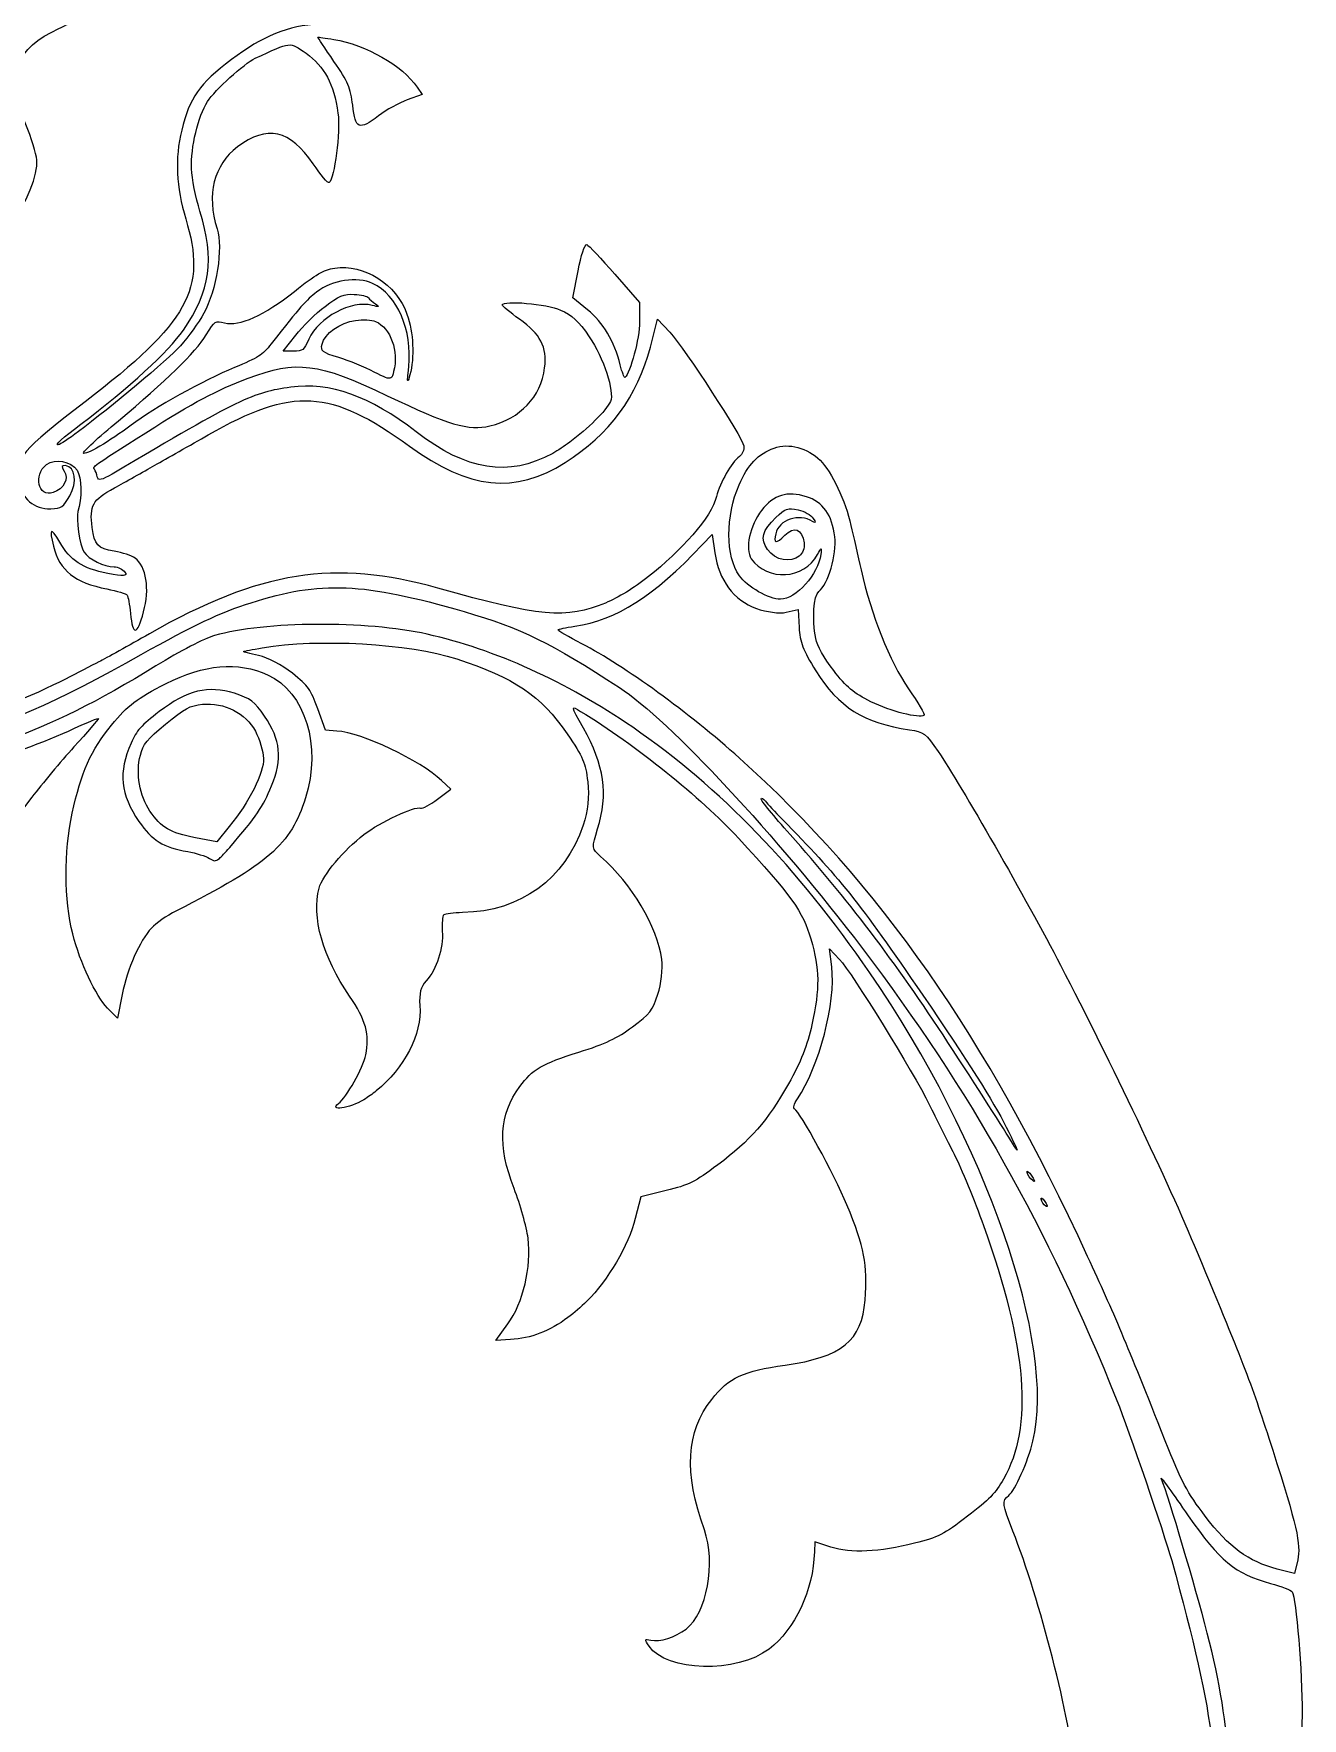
# Model space of a CAD drawing. Header units: centimetres. Extents: x -23.9 to 25.8, y -49.2 to 14.5.
# Drawn here: x 8.638 to 10.516, y 2.546 to 5.041 of the extents above; entities that cross this region are included whole.
import ezdxf

# ---------------------------------------------------------------- set-up
doc = ezdxf.new("R2010")
doc.units = ezdxf.units.CM
doc.header["$MEASUREMENT"] = 0
doc.layers.add('layer 1', color=7, linetype='Continuous')

msp = doc.modelspace()

# ---------------------------------------------------------------- linework, layer by layer
at = {"layer": 'layer 1', "color": 5, "lineweight": 20}
for points, knots in [([(9.54843, 4.23693), (9.59637, 4.27412), (9.64198, 4.3251), (9.64929, 4.35543), (9.64929, 4.35543), (9.6544, 4.37639), (9.67109, 4.40531), (9.68333, 4.41469), (9.68333, 4.41469), (9.68746, 4.41785), (9.69038, 4.42488), (9.68954, 4.43026), (9.68954, 4.43026), (9.6876, 4.44334), (9.60244, 4.57399), (9.58, 4.59867), (9.58, 4.59867), (9.58, 4.59867), (9.5618, 4.61821), (9.5618, 4.61821), (9.5618, 4.61821), (9.5618, 4.61821), (9.55132, 4.57675), (9.55132, 4.57675), (9.55132, 4.57675), (9.53287, 4.50428), (9.49043, 4.44667), (9.4251, 4.40574), (9.4251, 4.40574), (9.35027, 4.35873), (9.28328, 4.36589), (9.1947, 4.42999), (9.1947, 4.42999), (9.07715, 4.51514), (9.02258, 4.51816), (8.89688, 4.44667), (8.89688, 4.44667), (8.87056, 4.43177), (8.8349, 4.41153), (8.81779, 4.40174), (8.81779, 4.40174), (8.80071, 4.39196), (8.77369, 4.37679), (8.75785, 4.36811), (8.75785, 4.36811), (8.72533, 4.35019), (8.72092, 4.34235), (8.72504, 4.3094), (8.72504, 4.3094), (8.72822, 4.28364), (8.73291, 4.27869), (8.75771, 4.27439), (8.75771, 4.27439), (8.76971, 4.27247), (8.7836, 4.2678), (8.78858, 4.26406), (8.78858, 4.26406), (8.80512, 4.25223), (8.81049, 4.21819), (8.8011, 4.1847), (8.8011, 4.1847), (8.79119, 4.14929), (8.78498, 4.14845), (8.7817, 4.18235), (8.7817, 4.18235), (8.78046, 4.19516), (8.77824, 4.2073), (8.77687, 4.20935), (8.77687, 4.20935), (8.77535, 4.21157), (8.76184, 4.21557), (8.74681, 4.2186), (8.74681, 4.2186), (8.69957, 4.22768), (8.67696, 4.24574), (8.66772, 4.28172), (8.66772, 4.28172), (8.66084, 4.30899), (8.66373, 4.31091), (8.67696, 4.28804), (8.67696, 4.28804), (8.69294, 4.2605), (8.71058, 4.2489), (8.74808, 4.24147), (8.74808, 4.24147), (8.77165, 4.23679), (8.77768, 4.2372), (8.77355, 4.24325), (8.77355, 4.24325), (8.77052, 4.24769), (8.76321, 4.25125), (8.75757, 4.25125), (8.75757, 4.25125), (8.74268, 4.25139), (8.72025, 4.26242), (8.71266, 4.27345), (8.71266, 4.27345), (8.70673, 4.28212), (8.70067, 4.32372), (8.70398, 4.33337), (8.70398, 4.33337), (8.71016, 4.35157), (8.70949, 4.38466), (8.70271, 4.39444), (8.70271, 4.39444), (8.69336, 4.40793), (8.66994, 4.4122), (8.65752, 4.40272), (8.65752, 4.40272), (8.63727, 4.38728), (8.64514, 4.35392), (8.66719, 4.36122), (8.66719, 4.36122), (8.68317, 4.3666), (8.69114, 4.38217), (8.68356, 4.3932), (8.68356, 4.3932), (8.67904, 4.39966), (8.67957, 4.40174), (8.68564, 4.40117), (8.68564, 4.40117), (8.69996, 4.39966), (8.70328, 4.37625), (8.69185, 4.35668), (8.69185, 4.35668), (8.68165, 4.33916), (8.68042, 4.33835), (8.66359, 4.33738), (8.66359, 4.33738), (8.63921, 4.33613), (8.6203, 4.35241), (8.61565, 4.37871), (8.61565, 4.37871), (8.61, 4.41109), (8.62087, 4.42407), (8.71442, 4.49573), (8.71442, 4.49573), (8.86795, 4.61313), (8.89522, 4.66274), (8.86354, 4.76651), (8.86354, 4.76651), (8.84922, 4.81363), (8.84728, 4.85607), (8.85748, 4.89783), (8.85748, 4.89783), (8.86919, 4.94592), (8.88351, 4.96647), (8.93107, 5.00242), (8.93107, 5.00242), (8.97724, 5.03743), (9.0158, 5.053), (9.06075, 5.05492), (9.06075, 5.05492), (9.07906, 5.05562), (9.09299, 5.05794), (9.09161, 5.05989), (9.09161, 5.05989), (9.09024, 5.06194), (9.06748, 5.08), (9.04117, 5.10011), (9.04117, 5.10011), (8.9873, 5.14121), (8.95297, 5.16105), (8.90612, 5.1784), (8.90612, 5.1784), (8.90612, 5.1784), (8.87402, 5.19024), (8.87402, 5.19024), (8.87402, 5.19024), (8.87402, 5.19024), (8.78777, 5.12493), (8.78777, 5.12493), (8.78777, 5.12493), (8.73111, 5.08222), (8.69252, 5.05576), (8.67573, 5.04832), (8.67573, 5.04832), (8.61096, 5.01977), (8.59677, 4.97844), (8.62665, 4.90651), (8.62665, 4.90651), (8.6348, 4.88694), (8.64225, 4.86323), (8.64306, 4.85388), (8.64306, 4.85388), (8.64514, 4.83169), (8.62845, 4.7913), (8.60157, 4.7534), (8.60157, 4.7534), (8.58175, 4.72545), (8.57264, 4.71731), (8.49644, 4.65971), (8.49644, 4.65971), (8.42906, 4.60859), (8.4037, 4.59191), (8.36345, 4.57194), (8.36345, 4.57194), (8.33618, 4.55828), (8.31025, 4.5445), (8.30612, 4.54133), (8.30612, 4.54133), (8.29042, 4.52946), (8.25444, 4.43386), (8.24107, 4.36879), (8.24107, 4.36879), (8.22745, 4.30223), (8.22674, 4.25361), (8.23846, 4.19543), (8.23846, 4.19543), (8.24357, 4.1698), (8.25017, 4.15659), (8.27899, 4.11401), (8.27899, 4.11401), (8.32475, 4.04689), (8.34732, 4.03048), (8.4183, 4.01299), (8.4183, 4.01299), (8.43443, 4.00899), (8.4956, 4.01245), (8.52442, 4.01904), (8.52442, 4.01904), (8.55059, 4.02496), (8.64112, 4.06206), (8.68564, 4.08519), (8.68564, 4.08519), (8.70176, 4.0936), (8.72395, 4.10503), (8.73485, 4.11055), (8.73485, 4.11055), (8.74572, 4.11606), (8.77934, 4.13466), (8.80967, 4.15205), (8.80967, 4.15205), (8.97283, 4.24533), (9.08445, 4.26296), (9.23685, 4.21971), (9.23685, 4.21971), (9.38707, 4.1771), (9.42689, 4.17354), (9.48475, 4.19765), (9.48475, 4.19765), (9.50433, 4.20579), (9.52666, 4.21984), (9.54843, 4.23693)], [0, 0, 0, 0, 0.016129, 0.016129, 0.016129, 0.016129, 0.0322581, 0.0322581, 0.0322581, 0.0322581, 0.0483871, 0.0483871, 0.0483871, 0.0483871, 0.0645161, 0.0645161, 0.0645161, 0.0645161, 0.0806452, 0.0806452, 0.0806452, 0.0806452, 0.0967742, 0.0967742, 0.0967742, 0.0967742, 0.1129032, 0.1129032, 0.1129032, 0.1129032, 0.1290323, 0.1290323, 0.1290323, 0.1290323, 0.1451613, 0.1451613, 0.1451613, 0.1451613, 0.1612903, 0.1612903, 0.1612903, 0.1612903, 0.1774194, 0.1774194, 0.1774194, 0.1774194, 0.1935484, 0.1935484, 0.1935484, 0.1935484, 0.2096774, 0.2096774, 0.2096774, 0.2096774, 0.2258065, 0.2258065, 0.2258065, 0.2258065, 0.2419355, 0.2419355, 0.2419355, 0.2419355, 0.2580645, 0.2580645, 0.2580645, 0.2580645, 0.2741935, 0.2741935, 0.2741935, 0.2741935, 0.2903226, 0.2903226, 0.2903226, 0.2903226, 0.3064516, 0.3064516, 0.3064516, 0.3064516, 0.3225806, 0.3225806, 0.3225806, 0.3225806, 0.3387097, 0.3387097, 0.3387097, 0.3387097, 0.3548387, 0.3548387, 0.3548387, 0.3548387, 0.3709677, 0.3709677, 0.3709677, 0.3709677, 0.3870968, 0.3870968, 0.3870968, 0.3870968, 0.4032258, 0.4032258, 0.4032258, 0.4032258, 0.4193548, 0.4193548, 0.4193548, 0.4193548, 0.4354839, 0.4354839, 0.4354839, 0.4354839, 0.4516129, 0.4516129, 0.4516129, 0.4516129, 0.4677419, 0.4677419, 0.4677419, 0.4677419, 0.483871, 0.483871, 0.483871, 0.483871, 0.5, 0.5, 0.5, 0.5, 0.516129, 0.516129, 0.516129, 0.516129, 0.5322581, 0.5322581, 0.5322581, 0.5322581, 0.5483871, 0.5483871, 0.5483871, 0.5483871, 0.5645161, 0.5645161, 0.5645161, 0.5645161, 0.5806452, 0.5806452, 0.5806452, 0.5806452, 0.5967742, 0.5967742, 0.5967742, 0.5967742, 0.6129032, 0.6129032, 0.6129032, 0.6129032, 0.6290323, 0.6290323, 0.6290323, 0.6290323, 0.6451613, 0.6451613, 0.6451613, 0.6451613, 0.6612903, 0.6612903, 0.6612903, 0.6612903, 0.6774194, 0.6774194, 0.6774194, 0.6774194, 0.6935484, 0.6935484, 0.6935484, 0.6935484, 0.7096774, 0.7096774, 0.7096774, 0.7096774, 0.7258065, 0.7258065, 0.7258065, 0.7258065, 0.7419355, 0.7419355, 0.7419355, 0.7419355, 0.7580645, 0.7580645, 0.7580645, 0.7580645, 0.7741935, 0.7741935, 0.7741935, 0.7741935, 0.7903226, 0.7903226, 0.7903226, 0.7903226, 0.8064516, 0.8064516, 0.8064516, 0.8064516, 0.8225806, 0.8225806, 0.8225806, 0.8225806, 0.8387097, 0.8387097, 0.8387097, 0.8387097, 0.8548387, 0.8548387, 0.8548387, 0.8548387, 0.8709677, 0.8709677, 0.8709677, 0.8709677, 0.8870968, 0.8870968, 0.8870968, 0.8870968, 0.9032258, 0.9032258, 0.9032258, 0.9032258, 0.9193548, 0.9193548, 0.9193548, 0.9193548, 0.9354839, 0.9354839, 0.9354839, 0.9354839, 0.9516129, 0.9516129, 0.9516129, 0.9516129, 0.9677419, 0.9677419, 0.9677419, 0.9677419, 1, 1, 1, 1]), ([(8.70494, 4.45188), (8.75164, 4.48676), (8.83652, 4.55717), (8.85582, 4.5788), (8.85582, 4.5788), (8.86725, 4.59164), (8.8827, 4.61313), (8.89028, 4.62675), (8.89028, 4.62675), (8.90916, 4.66095), (8.91893, 4.72323), (8.90997, 4.75189), (8.90997, 4.75189), (8.89399, 4.80273), (8.90489, 4.84642), (8.94003, 4.87302), (8.94003, 4.87302), (8.98356, 4.90624), (9.01831, 4.89851), (9.05235, 4.84793), (9.05235, 4.84793), (9.0635, 4.83142), (9.07398, 4.81887), (9.07563, 4.82025), (9.07563, 4.82025), (9.08389, 4.82644), (9.09271, 4.89548), (9.08886, 4.92319), (9.08886, 4.92319), (9.08251, 4.96688), (9.06928, 4.99183), (9.04159, 5.0118), (9.04159, 5.0118), (9.01718, 5.02929), (9.01982, 5.02942), (8.96634, 5.00434), (8.96634, 5.00434), (8.94966, 4.9965), (8.90669, 4.95749), (8.89579, 4.94041), (8.89579, 4.94041), (8.88175, 4.91835), (8.87085, 4.87288), (8.87208, 4.8409), (8.87208, 4.8409), (8.87265, 4.82631), (8.87815, 4.79792), (8.8845, 4.77795), (8.8845, 4.77795), (8.90669, 4.70726), (8.90006, 4.66011), (8.85995, 4.6017), (8.85995, 4.6017), (8.83779, 4.56972), (8.78004, 4.51652), (8.70811, 4.46237), (8.70811, 4.46237), (8.68109, 4.4421), (8.66895, 4.43096), (8.67488, 4.43204), (8.67488, 4.43204), (8.67819, 4.43261), (8.68948, 4.44031), (8.70494, 4.45188)], [0, 0, 0, 0, 0.0588235, 0.0588235, 0.0588235, 0.0588235, 0.1176471, 0.1176471, 0.1176471, 0.1176471, 0.1764706, 0.1764706, 0.1764706, 0.1764706, 0.2352941, 0.2352941, 0.2352941, 0.2352941, 0.2941176, 0.2941176, 0.2941176, 0.2941176, 0.3529412, 0.3529412, 0.3529412, 0.3529412, 0.4117647, 0.4117647, 0.4117647, 0.4117647, 0.4705882, 0.4705882, 0.4705882, 0.4705882, 0.5294118, 0.5294118, 0.5294118, 0.5294118, 0.5882353, 0.5882353, 0.5882353, 0.5882353, 0.6470588, 0.6470588, 0.6470588, 0.6470588, 0.7058824, 0.7058824, 0.7058824, 0.7058824, 0.7647059, 0.7647059, 0.7647059, 0.7647059, 0.8235294, 0.8235294, 0.8235294, 0.8235294, 0.8823529, 0.8823529, 0.8823529, 0.8823529, 1, 1, 1, 1]), ([(9.21371, 4.9506), (9.21371, 4.9506), (9.20599, 4.96176), (9.20599, 4.96176), (9.20599, 4.96176), (9.18408, 4.99361), (9.13035, 5.02435), (9.0828, 5.03232), (9.0828, 5.03232), (9.07024, 5.0344), (9.05965, 5.03592), (9.05923, 5.03565), (9.05923, 5.03565), (9.05895, 5.03551), (9.06957, 5.01924), (9.08294, 4.9998), (9.08294, 4.9998), (9.10361, 4.97004), (9.10788, 4.95985), (9.11063, 4.93476), (9.11063, 4.93476), (9.11447, 4.89948), (9.12001, 4.89713), (9.14908, 4.91919), (9.14908, 4.91919), (9.16023, 4.92787), (9.17939, 4.93836), (9.19152, 4.94276), (9.19152, 4.94276), (9.19152, 4.94276), (9.21371, 4.9506), (9.21371, 4.9506)], [0, 0, 0, 0, 0.1111111, 0.1111111, 0.1111111, 0.1111111, 0.2222222, 0.2222222, 0.2222222, 0.2222222, 0.3333333, 0.3333333, 0.3333333, 0.3333333, 0.4444444, 0.4444444, 0.4444444, 0.4444444, 0.5555556, 0.5555556, 0.5555556, 0.5555556, 0.6666667, 0.6666667, 0.6666667, 0.6666667, 0.7777778, 0.7777778, 0.7777778, 0.7777778, 1, 1, 1, 1]), ([(9.51371, 4.53182), (9.52155, 4.53787), (9.53548, 4.5904), (9.53534, 4.61394), (9.53534, 4.61394), (9.53534, 4.61394), (9.53534, 4.64263), (9.53534, 4.64263), (9.53534, 4.64263), (9.53534, 4.64263), (9.49869, 4.68466), (9.49869, 4.68466), (9.49869, 4.68466), (9.47858, 4.7078), (9.45981, 4.72764), (9.4572, 4.72861), (9.4572, 4.72861), (9.45445, 4.72956), (9.44866, 4.7122), (9.44439, 4.68987), (9.44439, 4.68987), (9.44439, 4.68987), (9.43638, 4.64952), (9.43638, 4.64952), (9.43638, 4.64952), (9.43638, 4.64952), (9.45829, 4.63186), (9.45829, 4.63186), (9.45829, 4.63186), (9.48172, 4.613), (9.49798, 4.58542), (9.50666, 4.55028), (9.50666, 4.55028), (9.50944, 4.53925), (9.51258, 4.53101), (9.51371, 4.53182)], [0, 0, 0, 0, 0.1, 0.1, 0.1, 0.1, 0.2, 0.2, 0.2, 0.2, 0.3, 0.3, 0.3, 0.3, 0.4, 0.4, 0.4, 0.4, 0.5, 0.5, 0.5, 0.5, 0.6, 0.6, 0.6, 0.6, 0.7, 0.7, 0.7, 0.7, 0.8, 0.8, 0.8, 0.8, 1, 1, 1, 1]), ([(9.19247, 4.52687), (9.1929, 4.52714), (9.19399, 4.53017), (9.19537, 4.53555), (9.19537, 4.53555), (9.20239, 4.56145), (9.20062, 4.59783), (9.19096, 4.62554), (9.19096, 4.62554), (9.17568, 4.66963), (9.12703, 4.70064), (9.08403, 4.69361), (9.08403, 4.69361), (9.06681, 4.69071), (9.05676, 4.68493), (9.02438, 4.65914), (9.02438, 4.65914), (8.97985, 4.62373), (8.94292, 4.60708), (8.92101, 4.61256), (8.92101, 4.61256), (8.90722, 4.61602), (8.90708, 4.61602), (8.89385, 4.5948), (8.89385, 4.5948), (8.8772, 4.5682), (8.83405, 4.52617), (8.76392, 4.46775), (8.76392, 4.46775), (8.73415, 4.44307), (8.71072, 4.42145), (8.71196, 4.4198), (8.71196, 4.4198), (8.71457, 4.4158), (8.75097, 4.43715), (8.78279, 4.46113), (8.78279, 4.46113), (8.81712, 4.48702), (8.88919, 4.52728), (8.9359, 4.54658), (8.9359, 4.54658), (8.97033, 4.56064), (8.9771, 4.56504), (8.98991, 4.58142), (8.98991, 4.58142), (9.03344, 4.63671), (9.04173, 4.64632), (9.05729, 4.6582), (9.05729, 4.6582), (9.08033, 4.67595), (9.11723, 4.6816), (9.14012, 4.67087), (9.14012, 4.67087), (9.17678, 4.65392), (9.19939, 4.6017), (9.19357, 4.54779), (9.19357, 4.54779), (9.19209, 4.53293), (9.19152, 4.52617), (9.19247, 4.52687)], [0, 0, 0, 0, 0.0625, 0.0625, 0.0625, 0.0625, 0.125, 0.125, 0.125, 0.125, 0.1875, 0.1875, 0.1875, 0.1875, 0.25, 0.25, 0.25, 0.25, 0.3125, 0.3125, 0.3125, 0.3125, 0.375, 0.375, 0.375, 0.375, 0.4375, 0.4375, 0.4375, 0.4375, 0.5, 0.5, 0.5, 0.5, 0.5625, 0.5625, 0.5625, 0.5625, 0.625, 0.625, 0.625, 0.625, 0.6875, 0.6875, 0.6875, 0.6875, 0.75, 0.75, 0.75, 0.75, 0.8125, 0.8125, 0.8125, 0.8125, 0.875, 0.875, 0.875, 0.875, 1, 1, 1, 1]), ([(9.43212, 4.43604), (9.45857, 4.45561), (9.48588, 4.48235), (9.49219, 4.49627), (9.49219, 4.49627), (9.49869, 4.51033), (9.48186, 4.56158), (9.4608, 4.59205), (9.4608, 4.59205), (9.44482, 4.61532), (9.43543, 4.62403), (9.41822, 4.63159), (9.41822, 4.63159), (9.39793, 4.64067), (9.33359, 4.64632), (9.33207, 4.6393), (9.33207, 4.6393), (9.33168, 4.63765), (9.34325, 4.628), (9.35757, 4.61794), (9.35757, 4.61794), (9.38858, 4.59632), (9.39878, 4.57648), (9.39479, 4.54587), (9.39479, 4.54587), (9.38911, 4.5029), (9.35895, 4.47092), (9.3139, 4.46002), (9.3139, 4.46002), (9.28233, 4.45245), (9.25241, 4.46126), (9.16189, 4.50468), (9.16189, 4.50468), (9.05951, 4.55374), (9.02752, 4.55775), (8.95587, 4.53057), (8.95587, 4.53057), (8.90778, 4.51238), (8.87663, 4.49587), (8.80456, 4.44997), (8.80456, 4.44997), (8.72229, 4.39761), (8.72561, 4.39996), (8.7285, 4.39569), (8.7285, 4.39569), (8.72988, 4.3936), (8.73182, 4.38849), (8.73263, 4.38439), (8.73263, 4.38439), (8.73386, 4.37857), (8.73937, 4.37968), (8.75468, 4.38866), (8.75468, 4.38866), (8.94525, 4.50138), (8.96151, 4.50922), (9.01912, 4.51736), (9.01912, 4.51736), (9.07645, 4.52536), (9.13652, 4.50397), (9.20461, 4.45134), (9.20461, 4.45134), (9.27957, 4.39333), (9.34117, 4.38355), (9.40675, 4.41936), (9.40675, 4.41936), (9.41448, 4.42363), (9.4233, 4.42942), (9.43212, 4.43604)], [0, 0, 0, 0, 0.0555556, 0.0555556, 0.0555556, 0.0555556, 0.1111111, 0.1111111, 0.1111111, 0.1111111, 0.1666667, 0.1666667, 0.1666667, 0.1666667, 0.2222222, 0.2222222, 0.2222222, 0.2222222, 0.2777778, 0.2777778, 0.2777778, 0.2777778, 0.3333333, 0.3333333, 0.3333333, 0.3333333, 0.3888889, 0.3888889, 0.3888889, 0.3888889, 0.4444444, 0.4444444, 0.4444444, 0.4444444, 0.5, 0.5, 0.5, 0.5, 0.5555556, 0.5555556, 0.5555556, 0.5555556, 0.6111111, 0.6111111, 0.6111111, 0.6111111, 0.6666667, 0.6666667, 0.6666667, 0.6666667, 0.7222222, 0.7222222, 0.7222222, 0.7222222, 0.7777778, 0.7777778, 0.7777778, 0.7777778, 0.8333333, 0.8333333, 0.8333333, 0.8333333, 0.8888889, 0.8888889, 0.8888889, 0.8888889, 1, 1, 1, 1]), ([(9.14824, 4.63698), (9.14894, 4.63724), (9.14771, 4.63849), (9.14453, 4.64054), (9.14453, 4.64054), (9.14026, 4.64343), (9.13543, 4.6477), (9.13405, 4.64979), (9.13405, 4.64979), (9.13254, 4.65197), (9.12301, 4.65419), (9.11296, 4.65473), (9.11296, 4.65473), (9.09796, 4.65571), (9.08996, 4.65241), (9.06971, 4.63698), (9.06971, 4.63698), (9.05605, 4.62648), (9.03662, 4.60735), (9.02642, 4.59423), (9.02642, 4.59423), (9.02642, 4.59423), (9.00783, 4.57056), (9.00783, 4.57056), (9.00783, 4.57056), (9.00783, 4.57056), (9.02272, 4.57069), (9.02272, 4.57069), (9.02272, 4.57069), (9.03704, 4.57083), (9.03775, 4.5715), (9.04572, 4.58858), (9.04572, 4.58858), (9.06061, 4.62097), (9.10841, 4.64632), (9.13956, 4.63849), (9.13956, 4.63849), (9.14467, 4.63711), (9.14757, 4.63654), (9.14824, 4.63684), (9.14824, 4.63684), (9.14824, 4.63684), (9.14824, 4.63698), (9.14824, 4.63698)], [0, 0, 0, 0, 0.0833333, 0.0833333, 0.0833333, 0.0833333, 0.1666667, 0.1666667, 0.1666667, 0.1666667, 0.25, 0.25, 0.25, 0.25, 0.3333333, 0.3333333, 0.3333333, 0.3333333, 0.4166667, 0.4166667, 0.4166667, 0.4166667, 0.5, 0.5, 0.5, 0.5, 0.5833333, 0.5833333, 0.5833333, 0.5833333, 0.6666667, 0.6666667, 0.6666667, 0.6666667, 0.75, 0.75, 0.75, 0.75, 0.8333333, 0.8333333, 0.8333333, 0.8333333, 1, 1, 1, 1]), ([(9.16711, 4.53101), (9.16905, 4.53239), (9.17004, 4.53542), (9.17127, 4.54036), (9.17127, 4.54036), (9.17924, 4.57056), (9.167, 4.60473), (9.14453, 4.61465), (9.14453, 4.61465), (9.13889, 4.61713), (9.12566, 4.61781), (9.11504, 4.61629), (9.11504, 4.61629), (9.09161, 4.613), (9.06872, 4.59659), (9.0653, 4.58088), (9.0653, 4.58088), (9.06308, 4.57056), (9.06544, 4.56861), (9.0901, 4.56118), (9.0901, 4.56118), (9.10513, 4.55664), (9.12869, 4.54698), (9.14259, 4.53982), (9.14259, 4.53982), (9.15776, 4.53195), (9.16383, 4.52893), (9.16711, 4.53115), (9.16711, 4.53115), (9.16711, 4.53115), (9.16711, 4.53101), (9.16711, 4.53101)], [0, 0, 0, 0, 0.1111111, 0.1111111, 0.1111111, 0.1111111, 0.2222222, 0.2222222, 0.2222222, 0.2222222, 0.3333333, 0.3333333, 0.3333333, 0.3333333, 0.4444444, 0.4444444, 0.4444444, 0.4444444, 0.5555556, 0.5555556, 0.5555556, 0.5555556, 0.6666667, 0.6666667, 0.6666667, 0.6666667, 0.7777778, 0.7777778, 0.7777778, 0.7777778, 1, 1, 1, 1]), ([(10.17641, 1.9017), (10.17764, 1.90224), (10.17792, 1.90527), (10.17694, 1.91078), (10.17694, 1.91078), (10.17394, 1.92982), (10.18233, 1.95958), (10.19447, 1.97252), (10.19447, 1.97252), (10.19874, 1.97737), (10.21362, 1.99321), (10.22738, 2.0078), (10.22738, 2.0078), (10.30277, 2.08801), (10.35308, 2.19219), (10.37484, 2.31278), (10.37484, 2.31278), (10.3995, 2.44948), (10.38888, 2.54388), (10.32302, 2.77965), (10.32302, 2.77965), (10.31117, 2.82182), (10.25924, 2.97382), (10.24199, 3.01667), (10.24199, 3.01667), (10.13795, 3.2749), (10.02563, 3.47459), (9.86526, 3.68612), (9.86526, 3.68612), (9.739, 3.85258), (9.57929, 4.02416), (9.50542, 4.07265), (9.50542, 4.07265), (9.40414, 4.13893), (9.36047, 4.16032), (9.27573, 4.18497), (9.27573, 4.18497), (9.12717, 4.22825), (9.06293, 4.23101), (8.96028, 4.19819), (8.96028, 4.19819), (8.91466, 4.18373), (8.87459, 4.16486), (8.79754, 4.12131), (8.79754, 4.12131), (8.55306, 3.98336), (8.4292, 3.9573), (8.33011, 4.02264), (8.33011, 4.02264), (8.29882, 4.04329), (8.24989, 4.1053), (8.23115, 4.14818), (8.23115, 4.14818), (8.19697, 4.22616), (8.20194, 4.34605), (8.2441, 4.46015), (8.2441, 4.46015), (8.25239, 4.48235), (8.25941, 4.50219), (8.25984, 4.50411), (8.25984, 4.50411), (8.26135, 4.51046), (8.24107, 4.47905), (8.22385, 4.44818), (8.22385, 4.44818), (8.18678, 4.3819), (8.17245, 4.30802), (8.18364, 4.2416), (8.18364, 4.2416), (8.18568, 4.22963), (8.1879, 4.21584), (8.18829, 4.211), (8.18829, 4.211), (8.18886, 4.20605), (8.19616, 4.18248), (8.20441, 4.1585), (8.20441, 4.1585), (8.22399, 4.10214), (8.25899, 4.05614), (8.30834, 4.02207), (8.30834, 4.02207), (8.35283, 3.9915), (8.38094, 3.98061), (8.43044, 3.97482), (8.43044, 3.97482), (8.53641, 3.96228), (8.64884, 3.99978), (8.81931, 4.1045), (8.81931, 4.1045), (8.85554, 4.12669), (8.89081, 4.14502), (8.90612, 4.14942), (8.90612, 4.14942), (8.98042, 4.17078), (9.13021, 4.17189), (9.22101, 4.15148), (9.22101, 4.15148), (9.32092, 4.12915), (9.42718, 4.08106), (9.52514, 4.01366), (9.52514, 4.01366), (9.65468, 3.92451), (9.76891, 3.80614), (9.87612, 3.6503), (9.87612, 3.6503), (10.04824, 3.3999), (10.1527, 3.10003), (10.1177, 2.95657), (10.1177, 2.95657), (10.11026, 2.92641), (10.09096, 2.88313), (10.08186, 2.8761), (10.08186, 2.8761), (10.07153, 2.86826), (10.07223, 2.86261), (10.08793, 2.8232), (10.08793, 2.8232), (10.12734, 2.72426), (10.17394, 2.5422), (10.18053, 2.46146), (10.18053, 2.46146), (10.18826, 2.36666), (10.1491, 2.23449), (10.08973, 2.15429), (10.08973, 2.15429), (10.06962, 2.12715), (10.06934, 2.12439), (10.08214, 2.08885), (10.08214, 2.08885), (10.11273, 2.00424), (10.16787, 1.89743), (10.17641, 1.9017)], [0, 0, 0, 0, 0.0294118, 0.0294118, 0.0294118, 0.0294118, 0.0588235, 0.0588235, 0.0588235, 0.0588235, 0.0882353, 0.0882353, 0.0882353, 0.0882353, 0.1176471, 0.1176471, 0.1176471, 0.1176471, 0.1470588, 0.1470588, 0.1470588, 0.1470588, 0.1764706, 0.1764706, 0.1764706, 0.1764706, 0.2058824, 0.2058824, 0.2058824, 0.2058824, 0.2352941, 0.2352941, 0.2352941, 0.2352941, 0.2647059, 0.2647059, 0.2647059, 0.2647059, 0.2941176, 0.2941176, 0.2941176, 0.2941176, 0.3235294, 0.3235294, 0.3235294, 0.3235294, 0.3529412, 0.3529412, 0.3529412, 0.3529412, 0.3823529, 0.3823529, 0.3823529, 0.3823529, 0.4117647, 0.4117647, 0.4117647, 0.4117647, 0.4411765, 0.4411765, 0.4411765, 0.4411765, 0.4705882, 0.4705882, 0.4705882, 0.4705882, 0.5, 0.5, 0.5, 0.5, 0.5294118, 0.5294118, 0.5294118, 0.5294118, 0.5588235, 0.5588235, 0.5588235, 0.5588235, 0.5882353, 0.5882353, 0.5882353, 0.5882353, 0.6176471, 0.6176471, 0.6176471, 0.6176471, 0.6470588, 0.6470588, 0.6470588, 0.6470588, 0.6764706, 0.6764706, 0.6764706, 0.6764706, 0.7058824, 0.7058824, 0.7058824, 0.7058824, 0.7352941, 0.7352941, 0.7352941, 0.7352941, 0.7647059, 0.7647059, 0.7647059, 0.7647059, 0.7941176, 0.7941176, 0.7941176, 0.7941176, 0.8235294, 0.8235294, 0.8235294, 0.8235294, 0.8529412, 0.8529412, 0.8529412, 0.8529412, 0.8823529, 0.8823529, 0.8823529, 0.8823529, 0.9117647, 0.9117647, 0.9117647, 0.9117647, 0.9411765, 0.9411765, 0.9411765, 0.9411765, 1, 1, 1, 1]), ([(9.95645, 4.03145), (9.95797, 4.03256), (9.94763, 4.05032), (9.93345, 4.07087), (9.93345, 4.07087), (9.90547, 4.11139), (9.87806, 4.17999), (9.86318, 4.24671), (9.86318, 4.24671), (9.85862, 4.26696), (9.85189, 4.29658), (9.84829, 4.31259), (9.84829, 4.31259), (9.84017, 4.34894), (9.81989, 4.39169), (9.80267, 4.40904), (9.80267, 4.40904), (9.78422, 4.42764), (9.75625, 4.43507), (9.73434, 4.42723), (9.73434, 4.42723), (9.71102, 4.41869), (9.69532, 4.40228), (9.68266, 4.37292), (9.68266, 4.37292), (9.66252, 4.32648), (9.66266, 4.26669), (9.68305, 4.23817), (9.68305, 4.23817), (9.6949, 4.22149), (9.72676, 4.2033), (9.74411, 4.2033), (9.74411, 4.2033), (9.76673, 4.20316), (9.79992, 4.24036), (9.80352, 4.26971), (9.80352, 4.26971), (9.8049, 4.28048), (9.80447, 4.28048), (9.79869, 4.26945), (9.79869, 4.26945), (9.77925, 4.23266), (9.72415, 4.22919), (9.70069, 4.26339), (9.70069, 4.26339), (9.69105, 4.27731), (9.69864, 4.31286), (9.71586, 4.33489), (9.71586, 4.33489), (9.73392, 4.35806), (9.75388, 4.36411), (9.78228, 4.35517), (9.78228, 4.35517), (9.80666, 4.34757), (9.82059, 4.32803), (9.8243, 4.29564), (9.8243, 4.29564), (9.82733, 4.27012), (9.81424, 4.22492), (9.80087, 4.21473), (9.80087, 4.21473), (9.7929, 4.20868), (9.79054, 4.17421), (9.79608, 4.14502), (9.79608, 4.14502), (9.79812, 4.13412), (9.80804, 4.11664), (9.82268, 4.0976), (9.82268, 4.0976), (9.84127, 4.07349), (9.85242, 4.06411), (9.87792, 4.05156), (9.87792, 4.05156), (9.90685, 4.03724), (9.94971, 4.02634), (9.95645, 4.03145)], [0, 0, 0, 0, 0.05, 0.05, 0.05, 0.05, 0.1, 0.1, 0.1, 0.1, 0.15, 0.15, 0.15, 0.15, 0.2, 0.2, 0.2, 0.2, 0.25, 0.25, 0.25, 0.25, 0.3, 0.3, 0.3, 0.3, 0.35, 0.35, 0.35, 0.35, 0.4, 0.4, 0.4, 0.4, 0.45, 0.45, 0.45, 0.45, 0.5, 0.5, 0.5, 0.5, 0.55, 0.55, 0.55, 0.55, 0.6, 0.6, 0.6, 0.6, 0.65, 0.65, 0.65, 0.65, 0.7, 0.7, 0.7, 0.7, 0.75, 0.75, 0.75, 0.75, 0.8, 0.8, 0.8, 0.8, 0.85, 0.85, 0.85, 0.85, 0.9, 0.9, 0.9, 0.9, 1, 1, 1, 1]), ([(9.77152, 4.26723), (9.77692, 4.27166), (9.78006, 4.27826), (9.77897, 4.28693), (9.77897, 4.28693), (9.77593, 4.30748), (9.76436, 4.31202), (9.75018, 4.29796), (9.75018, 4.29796), (9.73748, 4.28542), (9.73364, 4.28599), (9.73681, 4.30018), (9.73681, 4.30018), (9.74122, 4.321), (9.77166, 4.33119), (9.79153, 4.31851), (9.79153, 4.31851), (9.79594, 4.31562), (9.79632, 4.317), (9.79248, 4.32305), (9.79248, 4.32305), (9.78944, 4.32786), (9.77925, 4.33368), (9.76987, 4.33573), (9.76987, 4.33573), (9.75512, 4.33902), (9.75071, 4.33764), (9.73723, 4.32456), (9.73723, 4.32456), (9.71695, 4.30486), (9.71381, 4.29288), (9.72453, 4.27715), (9.72453, 4.27715), (9.73653, 4.25966), (9.75967, 4.25774), (9.77152, 4.26723)], [0, 0, 0, 0, 0.1, 0.1, 0.1, 0.1, 0.2, 0.2, 0.2, 0.2, 0.3, 0.3, 0.3, 0.3, 0.4, 0.4, 0.4, 0.4, 0.5, 0.5, 0.5, 0.5, 0.6, 0.6, 0.6, 0.6, 0.7, 0.7, 0.7, 0.7, 0.8, 0.8, 0.8, 0.8, 1, 1, 1, 1]), ([(10.50477, 2.76035), (10.50477, 2.76035), (10.50961, 2.78076), (10.50961, 2.78076), (10.50961, 2.78076), (10.51486, 2.80279), (10.50766, 2.83406), (10.47267, 2.94309), (10.47267, 2.94309), (10.44085, 3.04229), (10.43189, 3.06587), (10.36066, 3.2366), (10.36066, 3.2366), (10.31752, 3.34038), (10.23416, 3.51525), (10.15834, 3.6616), (10.15834, 3.6616), (10.10846, 3.75805), (10.01035, 3.92936), (9.9774, 3.97771), (9.9774, 3.97771), (9.9591, 4.00458), (9.95578, 4.00707), (9.93511, 4.0101), (9.93511, 4.0101), (9.86716, 4.02002), (9.8297, 4.04359), (9.79632, 4.09733), (9.79632, 4.09733), (9.77731, 4.12793), (9.77265, 4.14018), (9.77138, 4.16166), (9.77138, 4.16166), (9.77138, 4.16166), (9.76987, 4.18827), (9.76987, 4.18827), (9.76987, 4.18827), (9.76987, 4.18827), (9.75237, 4.18399), (9.75237, 4.18399), (9.75237, 4.18399), (9.74288, 4.18181), (9.72302, 4.1843), (9.70827, 4.18964), (9.70827, 4.18964), (9.67451, 4.20205), (9.6526, 4.23128), (9.64668, 4.27207), (9.64668, 4.27207), (9.64668, 4.27207), (9.64269, 4.29907), (9.64269, 4.29907), (9.64269, 4.29907), (9.64269, 4.29907), (9.62823, 4.28377), (9.62823, 4.28377), (9.62823, 4.28377), (9.55545, 4.20716), (9.50101, 4.17243), (9.43928, 4.16348), (9.43928, 4.16348), (9.42591, 4.1614), (9.4149, 4.15894), (9.41462, 4.15797), (9.41462, 4.15797), (9.41434, 4.15686), (9.43021, 4.14764), (9.44975, 4.13742), (9.44975, 4.13742), (9.51357, 4.10409), (9.60879, 4.03505), (9.68333, 3.96793), (9.68333, 3.96793), (9.89073, 3.78162), (10.0481, 3.55631), (10.1986, 3.23011), (10.1986, 3.23011), (10.23857, 3.14358), (10.25536, 3.1039), (10.31353, 2.95715), (10.31353, 2.95715), (10.33763, 2.89624), (10.34602, 2.88037), (10.37276, 2.84536), (10.37276, 2.84536), (10.40776, 2.79949), (10.43658, 2.77827), (10.47916, 2.76711), (10.47916, 2.76711), (10.47916, 2.76711), (10.50477, 2.76035), (10.50477, 2.76035)], [0, 0, 0, 0, 0.0416667, 0.0416667, 0.0416667, 0.0416667, 0.0833333, 0.0833333, 0.0833333, 0.0833333, 0.125, 0.125, 0.125, 0.125, 0.1666667, 0.1666667, 0.1666667, 0.1666667, 0.2083333, 0.2083333, 0.2083333, 0.2083333, 0.25, 0.25, 0.25, 0.25, 0.2916667, 0.2916667, 0.2916667, 0.2916667, 0.3333333, 0.3333333, 0.3333333, 0.3333333, 0.375, 0.375, 0.375, 0.375, 0.4166667, 0.4166667, 0.4166667, 0.4166667, 0.4583333, 0.4583333, 0.4583333, 0.4583333, 0.5, 0.5, 0.5, 0.5, 0.5416667, 0.5416667, 0.5416667, 0.5416667, 0.5833333, 0.5833333, 0.5833333, 0.5833333, 0.625, 0.625, 0.625, 0.625, 0.6666667, 0.6666667, 0.6666667, 0.6666667, 0.7083333, 0.7083333, 0.7083333, 0.7083333, 0.75, 0.75, 0.75, 0.75, 0.7916667, 0.7916667, 0.7916667, 0.7916667, 0.8333333, 0.8333333, 0.8333333, 0.8333333, 0.875, 0.875, 0.875, 0.875, 0.9166667, 0.9166667, 0.9166667, 0.9166667, 1, 1, 1, 1]), ([(9.14563, 3.47527), (9.18669, 3.50849), (9.21357, 3.55947), (9.21011, 3.60164), (9.21011, 3.60164), (9.20874, 3.6197), (9.21121, 3.62935), (9.2195, 3.63843), (9.2195, 3.63843), (9.23505, 3.65525), (9.24511, 3.68639), (9.24334, 3.71174), (9.24334, 3.71174), (9.2425, 3.72331), (9.24349, 3.73421), (9.24553, 3.73586), (9.24553, 3.73586), (9.24775, 3.73737), (9.26028, 3.73888), (9.27337, 3.73932), (9.27337, 3.73932), (9.35937, 3.7411), (9.4251, 3.78865), (9.4517, 3.86859), (9.4517, 3.86859), (9.45872, 3.88951), (9.46108, 3.91143), (9.45857, 3.93279), (9.45857, 3.93279), (9.4554, 3.9613), (9.45184, 3.96971), (9.42827, 4.00391), (9.42827, 4.00391), (9.38925, 4.06068), (9.34957, 4.08755), (9.26469, 4.11495), (9.26469, 4.11495), (9.19399, 4.13799), (9.05923, 4.14556), (8.97682, 4.13137), (8.97682, 4.13137), (8.96236, 4.12888), (8.94994, 4.12639), (8.94913, 4.12598), (8.94913, 4.12598), (8.94842, 4.12531), (8.95848, 4.12269), (8.97146, 4.11993), (8.97146, 4.11993), (8.98522, 4.1169), (9.00589, 4.10601), (9.02134, 4.09373), (9.02134, 4.09373), (9.04558, 4.07416), (9.04833, 4.07019), (9.05881, 4.04097), (9.05881, 4.04097), (9.05881, 4.04097), (9.07024, 4.00926), (9.07024, 4.00926), (9.07024, 4.00926), (9.07024, 4.00926), (9.08735, 4.00818), (9.08735, 4.00818), (9.08735, 4.00818), (9.12414, 4.00583), (9.21054, 3.9649), (9.24236, 3.9347), (9.24236, 3.9347), (9.24236, 3.9347), (9.25573, 3.92219), (9.25573, 3.92219), (9.25573, 3.92219), (9.25573, 3.92219), (9.23604, 3.90716), (9.23604, 3.90716), (9.23604, 3.90716), (9.22528, 3.89902), (9.21413, 3.8931), (9.21121, 3.89408), (9.21121, 3.89408), (9.20239, 3.89724), (9.15141, 3.87353), (9.12703, 3.8548), (9.12703, 3.8548), (9.09796, 3.83247), (9.06597, 3.7943), (9.06089, 3.77557), (9.06089, 3.77557), (9.04946, 3.73323), (9.06639, 3.67304), (9.10608, 3.61543), (9.10608, 3.61543), (9.13007, 3.58069), (9.13624, 3.55809), (9.12993, 3.52874), (9.12993, 3.52874), (9.12566, 3.50863), (9.10181, 3.46592), (9.08982, 3.45667), (9.08982, 3.45667), (9.07383, 3.44456), (9.10622, 3.44937), (9.12717, 3.46218), (9.12717, 3.46218), (9.13363, 3.46619), (9.1397, 3.47059), (9.14563, 3.47527)], [0, 0, 0, 0, 0.0357143, 0.0357143, 0.0357143, 0.0357143, 0.0714286, 0.0714286, 0.0714286, 0.0714286, 0.1071429, 0.1071429, 0.1071429, 0.1071429, 0.1428571, 0.1428571, 0.1428571, 0.1428571, 0.1785714, 0.1785714, 0.1785714, 0.1785714, 0.2142857, 0.2142857, 0.2142857, 0.2142857, 0.25, 0.25, 0.25, 0.25, 0.2857143, 0.2857143, 0.2857143, 0.2857143, 0.3214286, 0.3214286, 0.3214286, 0.3214286, 0.3571429, 0.3571429, 0.3571429, 0.3571429, 0.3928571, 0.3928571, 0.3928571, 0.3928571, 0.4285714, 0.4285714, 0.4285714, 0.4285714, 0.4642857, 0.4642857, 0.4642857, 0.4642857, 0.5, 0.5, 0.5, 0.5, 0.5357143, 0.5357143, 0.5357143, 0.5357143, 0.5714286, 0.5714286, 0.5714286, 0.5714286, 0.6071429, 0.6071429, 0.6071429, 0.6071429, 0.6428571, 0.6428571, 0.6428571, 0.6428571, 0.6785714, 0.6785714, 0.6785714, 0.6785714, 0.7142857, 0.7142857, 0.7142857, 0.7142857, 0.75, 0.75, 0.75, 0.75, 0.7857143, 0.7857143, 0.7857143, 0.7857143, 0.8214286, 0.8214286, 0.8214286, 0.8214286, 0.8571429, 0.8571429, 0.8571429, 0.8571429, 0.8928571, 0.8928571, 0.8928571, 0.8928571, 0.9285714, 0.9285714, 0.9285714, 0.9285714, 1, 1, 1, 1]), ([(8.76226, 3.58291), (8.76226, 3.58291), (8.76942, 3.61792), (8.76942, 3.61792), (8.76942, 3.61792), (8.77715, 3.65649), (8.79507, 3.69701), (8.81285, 3.71645), (8.81285, 3.71645), (8.81916, 3.72331), (8.83543, 3.73461), (8.84894, 3.74151), (8.84894, 3.74151), (8.9862, 3.81112), (9.01884, 3.83963), (9.04074, 3.90908), (9.04074, 3.90908), (9.06502, 3.98599), (9.0405, 4.06562), (8.98469, 4.09141), (8.98469, 4.09141), (8.94126, 4.11152), (8.89014, 4.10712), (8.83448, 4.07843), (8.83448, 4.07843), (8.79066, 4.05597), (8.77838, 4.04675), (8.75358, 4.01672), (8.75358, 4.01672), (8.72367, 3.98088), (8.70839, 3.94644), (8.69541, 3.88648), (8.69541, 3.88648), (8.68303, 3.82944), (8.68345, 3.75778), (8.69626, 3.70761), (8.69626, 3.70761), (8.70726, 3.66476), (8.73016, 3.6161), (8.74766, 3.59791), (8.74766, 3.59791), (8.74766, 3.59791), (8.76226, 3.58291), (8.76226, 3.58291)], [0, 0, 0, 0, 0.0833333, 0.0833333, 0.0833333, 0.0833333, 0.1666667, 0.1666667, 0.1666667, 0.1666667, 0.25, 0.25, 0.25, 0.25, 0.3333333, 0.3333333, 0.3333333, 0.3333333, 0.4166667, 0.4166667, 0.4166667, 0.4166667, 0.5, 0.5, 0.5, 0.5, 0.5833333, 0.5833333, 0.5833333, 0.5833333, 0.6666667, 0.6666667, 0.6666667, 0.6666667, 0.75, 0.75, 0.75, 0.75, 0.8333333, 0.8333333, 0.8333333, 0.8333333, 1, 1, 1, 1]), ([(8.91329, 3.81939), (8.9075, 3.81441), (8.90489, 3.81566), (8.89868, 3.81952), (8.89868, 3.81952), (8.89318, 3.82295), (8.87871, 3.82749), (8.86644, 3.82958), (8.86644, 3.82958), (8.83021, 3.83577), (8.81366, 3.84596), (8.79422, 3.87424), (8.79422, 3.87424), (8.76667, 3.91419), (8.76336, 3.94711), (8.78251, 3.99039), (8.78251, 3.99039), (8.79038, 4.00845), (8.79796, 4.01686), (8.82414, 4.03683), (8.82414, 4.03683), (8.86587, 4.06865), (8.89688, 4.07625), (8.93548, 4.06397), (8.93548, 4.06397), (8.95932, 4.05641), (8.96553, 4.0517), (8.98014, 4.03034), (8.98014, 4.03034), (9.00423, 3.99507), (9.00698, 3.96695), (8.99047, 3.92687), (8.99047, 3.92687), (8.97749, 3.89516), (8.96881, 3.88234), (8.9286, 3.8359), (8.9286, 3.8359), (8.92143, 3.82763), (8.91674, 3.82242), (8.91329, 3.81939)], [0, 0, 0, 0, 0.0909091, 0.0909091, 0.0909091, 0.0909091, 0.1818182, 0.1818182, 0.1818182, 0.1818182, 0.2727273, 0.2727273, 0.2727273, 0.2727273, 0.3636364, 0.3636364, 0.3636364, 0.3636364, 0.4545455, 0.4545455, 0.4545455, 0.4545455, 0.5454545, 0.5454545, 0.5454545, 0.5454545, 0.6363636, 0.6363636, 0.6363636, 0.6363636, 0.7272727, 0.7272727, 0.7272727, 0.7272727, 0.8181818, 0.8181818, 0.8181818, 0.8181818, 1, 1, 1, 1]), ([(8.9093, 3.84417), (8.9093, 3.84417), (8.92775, 3.86664), (8.92775, 3.86664), (8.92775, 3.86664), (8.95738, 3.90249), (8.97971, 3.94671), (8.97862, 3.96766), (8.97862, 3.96766), (8.9782, 3.97785), (8.97269, 3.99591), (8.96663, 4.00775), (8.96663, 4.00775), (8.95255, 4.03448), (8.92031, 4.05089), (8.88834, 4.04773), (8.88834, 4.04773), (8.86919, 4.04565), (8.86231, 4.04208), (8.83377, 4.01851), (8.83377, 4.01851), (8.80608, 3.9955), (8.80043, 3.98861), (8.7963, 3.97233), (8.7963, 3.97233), (8.78939, 3.9456), (8.79521, 3.91197), (8.81049, 3.88964), (8.81049, 3.88964), (8.82731, 3.86486), (8.84026, 3.85726), (8.87801, 3.85009), (8.87801, 3.85009), (8.87801, 3.85009), (8.9093, 3.84417), (8.9093, 3.84417)], [0, 0, 0, 0, 0.1, 0.1, 0.1, 0.1, 0.2, 0.2, 0.2, 0.2, 0.3, 0.3, 0.3, 0.3, 0.4, 0.4, 0.4, 0.4, 0.5, 0.5, 0.5, 0.5, 0.6, 0.6, 0.6, 0.6, 0.7, 0.7, 0.7, 0.7, 0.8, 0.8, 0.8, 0.8, 1, 1, 1, 1]), ([(9.42936, 3.13972), (9.43861, 3.14661), (9.44785, 3.15475), (9.45734, 3.164), (9.45734, 3.164), (9.48863, 3.1947), (9.51865, 3.24598), (9.52899, 3.28634), (9.52899, 3.28634), (9.52899, 3.28634), (9.53714, 3.31818), (9.53714, 3.31818), (9.53714, 3.31818), (9.53714, 3.31818), (9.57489, 3.32757), (9.57489, 3.32757), (9.57489, 3.32757), (9.60798, 3.33567), (9.61747, 3.34038), (9.65094, 3.3656), (9.65094, 3.3656), (9.69987, 3.40239), (9.724, 3.42993), (9.75582, 3.48589), (9.75582, 3.48589), (9.77346, 3.5169), (9.78408, 3.54377), (9.7904, 3.57313), (9.7904, 3.57313), (9.80225, 3.62771), (9.802, 3.65511), (9.78888, 3.70018), (9.78888, 3.70018), (9.77717, 3.74083), (9.76094, 3.76357), (9.68157, 3.84956), (9.68157, 3.84956), (9.626, 3.90992), (9.52969, 3.98737), (9.4481, 4.03724), (9.4481, 4.03724), (9.43321, 4.04635), (9.43321, 4.04605), (9.45212, 4.01259), (9.45212, 4.01259), (9.48323, 3.9576), (9.4893, 3.91459), (9.47318, 3.86334), (9.47318, 3.86334), (9.4645, 3.83563), (9.46464, 3.83358), (9.47773, 3.82228), (9.47773, 3.82228), (9.52405, 3.78189), (9.5618, 3.71823), (9.56815, 3.67001), (9.56815, 3.67001), (9.56991, 3.65636), (9.5673, 3.63305), (9.56236, 3.61846), (9.56236, 3.61846), (9.55435, 3.59421), (9.55076, 3.5895), (9.52472, 3.5701), (9.52472, 3.5701), (9.50225, 3.55315), (9.48489, 3.54501), (9.44535, 3.5326), (9.44535, 3.5326), (9.39133, 3.51565), (9.37645, 3.50698), (9.35786, 3.48162), (9.35786, 3.48162), (9.32713, 3.43972), (9.32462, 3.39493), (9.34971, 3.33046), (9.34971, 3.33046), (9.35881, 3.30715), (9.36805, 3.27396), (9.37024, 3.25701), (9.37024, 3.25701), (9.3755, 3.21484), (9.36294, 3.16107), (9.34036, 3.13023), (9.34036, 3.13023), (9.34036, 3.13023), (9.32258, 3.10582), (9.32258, 3.10582), (9.32258, 3.10582), (9.32258, 3.10582), (9.34406, 3.10706), (9.34406, 3.10706), (9.34406, 3.10706), (9.37465, 3.10871), (9.40181, 3.11907), (9.42936, 3.13972)], [0, 0, 0, 0, 0.04, 0.04, 0.04, 0.04, 0.08, 0.08, 0.08, 0.08, 0.12, 0.12, 0.12, 0.12, 0.16, 0.16, 0.16, 0.16, 0.2, 0.2, 0.2, 0.2, 0.24, 0.24, 0.24, 0.24, 0.28, 0.28, 0.28, 0.28, 0.32, 0.32, 0.32, 0.32, 0.36, 0.36, 0.36, 0.36, 0.4, 0.4, 0.4, 0.4, 0.44, 0.44, 0.44, 0.44, 0.48, 0.48, 0.48, 0.48, 0.52, 0.52, 0.52, 0.52, 0.56, 0.56, 0.56, 0.56, 0.6, 0.6, 0.6, 0.6, 0.64, 0.64, 0.64, 0.64, 0.68, 0.68, 0.68, 0.68, 0.72, 0.72, 0.72, 0.72, 0.76, 0.76, 0.76, 0.76, 0.8, 0.8, 0.8, 0.8, 0.84, 0.84, 0.84, 0.84, 0.88, 0.88, 0.88, 0.88, 0.92, 0.92, 0.92, 0.92, 1, 1, 1, 1]), ([(8.60972, 3.87558), (8.60972, 3.87558), (8.6359, 3.91032), (8.6359, 3.91032), (8.6359, 3.91032), (8.65036, 3.92936), (8.67819, 3.96282), (8.69806, 3.98461), (8.69806, 3.98461), (8.71774, 4.0065), (8.73415, 4.0254), (8.73443, 4.02664), (8.73443, 4.02664), (8.73471, 4.02789), (8.71845, 4.02126), (8.69806, 4.01175), (8.69806, 4.01175), (8.65657, 3.99244), (8.5882, 3.96766), (8.56245, 3.96268), (8.56245, 3.96268), (8.56245, 3.96268), (8.56245, 3.96255), (8.56245, 3.96255), (8.56245, 3.96255), (8.53902, 3.95801), (8.53641, 3.95525), (8.55003, 3.94947), (8.55003, 3.94947), (8.55694, 3.94671), (8.57194, 3.93003), (8.58587, 3.91005), (8.58587, 3.91005), (8.58587, 3.91005), (8.60972, 3.87558), (8.60972, 3.87558)], [0, 0, 0, 0, 0.1, 0.1, 0.1, 0.1, 0.2, 0.2, 0.2, 0.2, 0.3, 0.3, 0.3, 0.3, 0.4, 0.4, 0.4, 0.4, 0.5, 0.5, 0.5, 0.5, 0.6, 0.6, 0.6, 0.6, 0.7, 0.7, 0.7, 0.7, 0.8, 0.8, 0.8, 0.8, 1, 1, 1, 1]), ([(10.09428, 3.38736), (10.09456, 3.3882), (10.08902, 3.39977), (10.07816, 3.42166), (10.07816, 3.42166), (10.0583, 3.46067), (10.02164, 3.51881), (9.95454, 3.61708), (9.95454, 3.61708), (9.86042, 3.75476), (9.8297, 3.79333), (9.74644, 3.8774), (9.74644, 3.8774), (9.73596, 3.88813), (9.72482, 3.90013), (9.72178, 3.90427), (9.72178, 3.90427), (9.71861, 3.90841), (9.71571, 3.91005), (9.71518, 3.90783), (9.71518, 3.90783), (9.71476, 3.90565), (9.73406, 3.88181), (9.75815, 3.8548), (9.75815, 3.8548), (9.8425, 3.76054), (9.91306, 3.66752), (9.99187, 3.54693), (9.99187, 3.54693), (10.03406, 3.48246), (10.07692, 3.41534), (10.08726, 3.39782), (10.08726, 3.39782), (10.09178, 3.39039), (10.094, 3.38696), (10.09428, 3.38736)], [0, 0, 0, 0, 0.1, 0.1, 0.1, 0.1, 0.2, 0.2, 0.2, 0.2, 0.3, 0.3, 0.3, 0.3, 0.4, 0.4, 0.4, 0.4, 0.5, 0.5, 0.5, 0.5, 0.6, 0.6, 0.6, 0.6, 0.7, 0.7, 0.7, 0.7, 0.8, 0.8, 0.8, 0.8, 1, 1, 1, 1]), ([(10.02069, 2.84523), (10.05279, 2.86978), (10.06257, 2.87983), (10.07414, 2.90035), (10.07414, 2.90035), (10.11823, 2.97796), (10.10903, 3.09523), (10.04454, 3.27588), (10.04454, 3.27588), (10.03117, 3.31321), (10.01159, 3.36062), (10.00097, 3.38144), (10.00097, 3.38144), (9.99035, 3.40212), (9.97384, 3.43518), (9.96418, 3.45502), (9.96418, 3.45502), (9.94075, 3.50284), (9.84966, 3.6503), (9.83121, 3.67001), (9.83121, 3.67001), (9.83121, 3.67001), (9.81661, 3.68558), (9.81661, 3.68558), (9.81661, 3.68558), (9.81661, 3.68558), (9.81975, 3.65885), (9.81975, 3.65885), (9.81975, 3.65885), (9.8261, 3.60605), (9.80144, 3.51125), (9.76891, 3.46343), (9.76891, 3.46343), (9.76394, 3.45613), (9.76217, 3.44924), (9.76493, 3.44826), (9.76493, 3.44826), (9.77223, 3.44564), (9.82377, 3.35111), (9.84222, 3.30648), (9.84222, 3.30648), (9.86854, 3.24265), (9.87309, 3.21911), (9.8691, 3.16551), (9.8691, 3.16551), (9.86483, 3.10528), (9.83478, 3.0809), (9.75071, 3.06916), (9.75071, 3.06916), (9.68887, 3.06062), (9.66777, 3.0507), (9.64212, 3.01832), (9.64212, 3.01832), (9.60438, 2.9705), (9.60092, 2.9103), (9.63126, 2.82525), (9.63126, 2.82525), (9.64862, 2.77649), (9.63496, 2.70163), (9.60438, 2.67836), (9.60438, 2.67836), (9.58826, 2.66609), (9.56497, 2.65865), (9.55217, 2.66182), (9.55217, 2.66182), (9.54278, 2.66417), (9.5425, 2.66319), (9.54938, 2.65301), (9.54938, 2.65301), (9.57489, 2.61484), (9.6792, 2.61235), (9.72704, 2.64873), (9.72704, 2.64873), (9.76535, 2.67766), (9.79248, 2.7361), (9.79414, 2.79246), (9.79414, 2.79246), (9.79414, 2.79246), (9.79456, 2.80733), (9.79456, 2.80733), (9.79456, 2.80733), (9.79456, 2.80733), (9.81851, 2.79963), (9.81851, 2.79963), (9.81851, 2.79963), (9.84786, 2.79011), (9.89044, 2.79206), (9.94227, 2.80528), (9.94227, 2.80528), (9.97726, 2.81409), (9.98555, 2.81836), (10.02069, 2.84523)], [0, 0, 0, 0, 0.0416667, 0.0416667, 0.0416667, 0.0416667, 0.0833333, 0.0833333, 0.0833333, 0.0833333, 0.125, 0.125, 0.125, 0.125, 0.1666667, 0.1666667, 0.1666667, 0.1666667, 0.2083333, 0.2083333, 0.2083333, 0.2083333, 0.25, 0.25, 0.25, 0.25, 0.2916667, 0.2916667, 0.2916667, 0.2916667, 0.3333333, 0.3333333, 0.3333333, 0.3333333, 0.375, 0.375, 0.375, 0.375, 0.4166667, 0.4166667, 0.4166667, 0.4166667, 0.4583333, 0.4583333, 0.4583333, 0.4583333, 0.5, 0.5, 0.5, 0.5, 0.5416667, 0.5416667, 0.5416667, 0.5416667, 0.5833333, 0.5833333, 0.5833333, 0.5833333, 0.625, 0.625, 0.625, 0.625, 0.6666667, 0.6666667, 0.6666667, 0.6666667, 0.7083333, 0.7083333, 0.7083333, 0.7083333, 0.75, 0.75, 0.75, 0.75, 0.7916667, 0.7916667, 0.7916667, 0.7916667, 0.8333333, 0.8333333, 0.8333333, 0.8333333, 0.875, 0.875, 0.875, 0.875, 0.9166667, 0.9166667, 0.9166667, 0.9166667, 1, 1, 1, 1]), ([(10.11975, 3.34132), (10.12017, 3.34189), (10.1188, 3.34479), (10.11605, 3.34892), (10.11605, 3.34892), (10.1115, 3.35568), (10.10846, 3.35814), (10.10917, 3.35457), (10.10917, 3.35457), (10.10984, 3.35084), (10.11344, 3.34532), (10.11728, 3.3423), (10.11728, 3.3423), (10.1188, 3.34119), (10.11961, 3.34092), (10.11975, 3.34132)], [0, 0, 0, 0, 0.2, 0.2, 0.2, 0.2, 0.4, 0.4, 0.4, 0.4, 0.6, 0.6, 0.6, 0.6, 1, 1, 1, 1]), ([(10.13852, 3.30413), (10.13933, 3.30453), (10.13838, 3.30715), (10.13548, 3.31143), (10.13548, 3.31143), (10.13174, 3.31694), (10.12913, 3.31845), (10.12984, 3.31475), (10.12984, 3.31475), (10.13051, 3.31102), (10.13369, 3.30648), (10.13672, 3.30467), (10.13672, 3.30467), (10.13753, 3.30413), (10.13809, 3.30413), (10.13852, 3.30413)], [0, 0, 0, 0, 0.2, 0.2, 0.2, 0.2, 0.4, 0.4, 0.4, 0.4, 0.6, 0.6, 0.6, 0.6, 1, 1, 1, 1]), ([(10.24971, 1.82109), (10.26474, 1.8332), (10.33819, 1.93916), (10.36754, 1.99183), (10.36754, 1.99183), (10.46565, 2.16848), (10.51472, 2.35425), (10.5161, 2.55393), (10.5161, 2.55393), (10.51638, 2.61221), (10.50728, 2.72507), (10.50149, 2.73348), (10.50149, 2.73348), (10.49983, 2.73583), (10.48551, 2.74148), (10.46949, 2.74589), (10.46949, 2.74589), (10.41647, 2.76048), (10.39428, 2.77868), (10.34754, 2.84607), (10.34754, 2.84607), (10.32482, 2.87872), (10.30676, 2.90381), (10.3076, 2.90189), (10.3076, 2.90189), (10.31946, 2.87089), (10.35721, 2.74367), (10.3758, 2.67201), (10.3758, 2.67201), (10.41287, 2.52844), (10.41771, 2.41626), (10.39192, 2.28823), (10.39192, 2.28823), (10.3711, 2.18462), (10.32373, 2.08595), (10.25924, 2.01194), (10.25924, 2.01194), (10.19211, 1.93506), (10.19073, 1.92968), (10.22297, 1.86464), (10.22297, 1.86464), (10.23497, 1.84023), (10.24612, 1.82012), (10.24749, 1.81985), (10.24749, 1.81985), (10.24806, 1.81985), (10.24876, 1.82025), (10.24985, 1.82096), (10.24985, 1.82096), (10.24985, 1.82096), (10.24971, 1.82109), (10.24971, 1.82109)], [0, 0, 0, 0, 0.0714286, 0.0714286, 0.0714286, 0.0714286, 0.1428571, 0.1428571, 0.1428571, 0.1428571, 0.2142857, 0.2142857, 0.2142857, 0.2142857, 0.2857143, 0.2857143, 0.2857143, 0.2857143, 0.3571429, 0.3571429, 0.3571429, 0.3571429, 0.4285714, 0.4285714, 0.4285714, 0.4285714, 0.5, 0.5, 0.5, 0.5, 0.5714286, 0.5714286, 0.5714286, 0.5714286, 0.6428571, 0.6428571, 0.6428571, 0.6428571, 0.7142857, 0.7142857, 0.7142857, 0.7142857, 0.7857143, 0.7857143, 0.7857143, 0.7857143, 0.8571429, 0.8571429, 0.8571429, 0.8571429, 1, 1, 1, 1])]:
    msp.add_open_spline(points, degree=3, knots=knots, dxfattribs=at)

doc.saveas('drawing.dxf')
